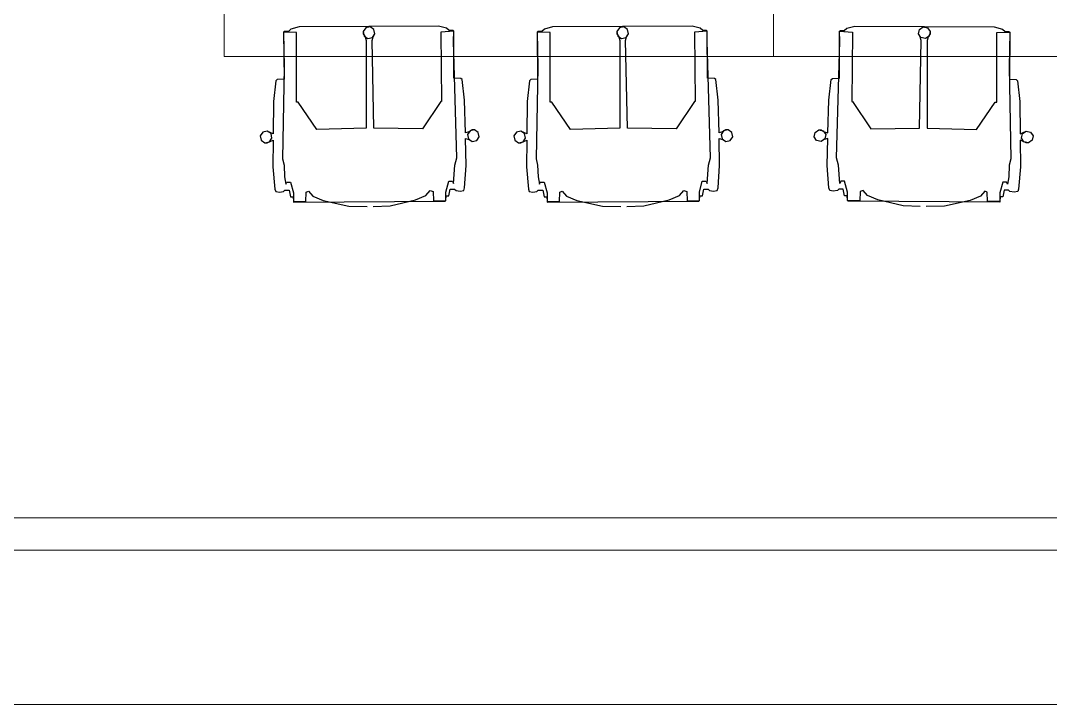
# Model space of a CAD drawing. Header units: millimetres. Extents: x 38 to 139, y 58 to 123.
# Drawn here: x 78.382 to 81.101, y 77.916 to 79.721 of the extents above; entities that cross this region are included whole.
import ezdxf

# ---------------------------------------------------------------- set-up
doc = ezdxf.new("R2010")
doc.units = ezdxf.units.MM
doc.layers.add('A-WALL', color=7, linetype='Continuous', lineweight=9)
doc.layers.add('MOB - BAT', color=7, linetype='Continuous', lineweight=5)

msp = doc.modelspace()

# ---------------------------------------------------------------- linework, layer by layer
at = {"color": 252, "linetype": 'Continuous'}
for p, q in [((79.078462, 79.692616), (79.076287, 79.690415)), ((79.110049, 79.690054), (79.076287, 79.690415)), ((79.076287, 79.690415), (79.077314, 79.566344)), ((79.076287, 79.690415), (79.077777, 79.59835)), ((79.088761, 79.692681), (79.078462, 79.692616)), ((79.095637, 79.699074), (79.088761, 79.692681)), ((79.116957, 79.704628), (79.095637, 79.699074)), ((79.110637, 79.505639), (79.110049, 79.690054)), ((79.485261, 79.70696), (79.116957, 79.704628)), ((79.293163, 79.70235), (79.286583, 79.692366)), ((79.293163, 79.70235), (79.286583, 79.692366)), ((79.286583, 79.692366), (79.28899, 79.680655)), ((79.286583, 79.692366), (79.286622, 79.686271)), ((79.286622, 79.686271), (79.291646, 79.678033)), ((79.304875, 79.704756), (79.293163, 79.70235)), ((79.304875, 79.704756), (79.293163, 79.70235)), ((79.314858, 79.698177), (79.304875, 79.704756)), ((79.314858, 79.698177), (79.304875, 79.704756)), ((79.310685, 79.676482), (79.317265, 79.686465)), ((79.312355, 79.678173), (79.317265, 79.686465)), ((79.317265, 79.686465), (79.314858, 79.698177)), ((79.317265, 79.686465), (79.314858, 79.698177)), ((79.506649, 79.701676), (79.485261, 79.70696)), ((79.525342, 79.693258), (79.491591, 79.691158)), ((79.491591, 79.691158), (79.493334, 79.508062)), ((79.513605, 79.695371), (79.506649, 79.701676)), ((79.523139, 79.695431), (79.513605, 79.695371)), ((79.525342, 79.693258), (79.523139, 79.695431)), ((79.524606, 79.666824), (79.525342, 79.693258)), ((79.525885, 79.569184), (79.525342, 79.693258)), ((79.747962, 79.692616), (79.745788, 79.690415)), ((79.779549, 79.690054), (79.745788, 79.690415)), ((79.745788, 79.690415), (79.746815, 79.566344)), ((79.745788, 79.690415), (79.747277, 79.59835)), ((79.758262, 79.692681), (79.747962, 79.692616)), ((79.765138, 79.699074), (79.758262, 79.692681)), ((79.786458, 79.704628), (79.765138, 79.699074)), ((79.780138, 79.505639), (79.779549, 79.690054)), ((80.154762, 79.70696), (79.786458, 79.704628)), ((79.962664, 79.70235), (79.956084, 79.692366)), ((79.962664, 79.70235), (79.956084, 79.692366)), ((79.956084, 79.692366), (79.958491, 79.680655)), ((79.956084, 79.692366), (79.956123, 79.686271)), ((79.956123, 79.686271), (79.961146, 79.678033)), ((79.974375, 79.704756), (79.962664, 79.70235)), ((79.974375, 79.704756), (79.962664, 79.70235)), ((79.984359, 79.698177), (79.974375, 79.704756)), ((79.984359, 79.698177), (79.974375, 79.704756)), ((79.980186, 79.676482), (79.986765, 79.686465)), ((79.981856, 79.678173), (79.986765, 79.686465)), ((79.986765, 79.686465), (79.984359, 79.698177)), ((79.986765, 79.686465), (79.984359, 79.698177)), ((80.17615, 79.701676), (80.154762, 79.70696)), ((80.194842, 79.693258), (80.161092, 79.691158)), ((80.161092, 79.691158), (80.162834, 79.508062)), ((80.183106, 79.695371), (80.17615, 79.701676)), ((80.19264, 79.695431), (80.183106, 79.695371)), ((80.194842, 79.693258), (80.19264, 79.695431)), ((80.194107, 79.666824), (80.194842, 79.693258)), ((80.195386, 79.569184), (80.194842, 79.693258)), ((80.543632, 79.569184), (80.544175, 79.693258)), ((80.544175, 79.693258), (80.546378, 79.695431)), ((80.544175, 79.693258), (80.577926, 79.691158)), ((80.544911, 79.666824), (80.544175, 79.693258)), ((80.546378, 79.695431), (80.555912, 79.695371)), ((80.555912, 79.695371), (80.562868, 79.701676)), ((80.562868, 79.701676), (80.584256, 79.70696)), ((80.577926, 79.691158), (80.576183, 79.508062)), ((80.584256, 79.70696), (80.95256, 79.704628)), ((80.752252, 79.686465), (80.754659, 79.698177)), ((80.752252, 79.686465), (80.754659, 79.698177)), ((80.758832, 79.676482), (80.752252, 79.686465)), ((80.757162, 79.678173), (80.752252, 79.686465)), ((80.754659, 79.698177), (80.764642, 79.704756)), ((80.754659, 79.698177), (80.764642, 79.704756)), ((80.764642, 79.704756), (80.776354, 79.70235)), ((80.764642, 79.704756), (80.776354, 79.70235)), ((80.776354, 79.70235), (80.782934, 79.692366)), ((80.776354, 79.70235), (80.782934, 79.692366)), ((80.782895, 79.686271), (80.777871, 79.678033)), ((80.782934, 79.692366), (80.780527, 79.680655)), ((80.782934, 79.692366), (80.782895, 79.686271)), ((80.95256, 79.704628), (80.97388, 79.699074)), ((80.95888, 79.505639), (80.959468, 79.690054)), ((80.959468, 79.690054), (80.99323, 79.690415)), ((80.97388, 79.699074), (80.980755, 79.692681)), ((80.980755, 79.692681), (80.991055, 79.692616)), ((80.991055, 79.692616), (80.99323, 79.690415)), ((80.99323, 79.690415), (80.99174, 79.59835)), ((80.99323, 79.690415), (80.992203, 79.566344)), ((79.28899, 79.680655), (79.298973, 79.674075)), ((79.291646, 79.678033), (79.294375, 79.668667)), ((79.294375, 79.668667), (79.293989, 79.437672)), ((79.298973, 79.674075), (79.310685, 79.676482)), ((79.309706, 79.668764), (79.312355, 79.678173)), ((79.314218, 79.437775), (79.309706, 79.668764)), ((79.533465, 79.359312), (79.524606, 79.666824)), ((79.958491, 79.680655), (79.968474, 79.674075)), ((79.961146, 79.678033), (79.963876, 79.668667)), ((79.963876, 79.668667), (79.96349, 79.437672)), ((79.968474, 79.674075), (79.980186, 79.676482)), ((79.979207, 79.668764), (79.981856, 79.678173)), ((79.983719, 79.437775), (79.979207, 79.668764)), ((80.202966, 79.359312), (80.194107, 79.666824)), ((80.536052, 79.359312), (80.544911, 79.666824)), ((80.755299, 79.437775), (80.759811, 79.668764)), ((80.759811, 79.668764), (80.757162, 79.678173)), ((80.770544, 79.674075), (80.758832, 79.676482)), ((80.780527, 79.680655), (80.770544, 79.674075)), ((80.777871, 79.678033), (80.775142, 79.668667)), ((80.775142, 79.668667), (80.775528, 79.437672)), ((79.077777, 79.59835), (79.073158, 79.356397)), ((79.747277, 79.59835), (79.742659, 79.356397)), ((80.99174, 79.59835), (80.996358, 79.356397)), ((79.055637, 79.562334), (79.049745, 79.50818)), ((79.059327, 79.5655), (79.055637, 79.562334)), ((79.077314, 79.566344), (79.059327, 79.5655)), ((79.543882, 79.568568), (79.525885, 79.569184)), ((79.547612, 79.565449), (79.543882, 79.568568)), ((79.554185, 79.511494), (79.547612, 79.565449)), ((79.725138, 79.562334), (79.719246, 79.50818)), ((79.728828, 79.5655), (79.725138, 79.562334)), ((79.746815, 79.566344), (79.728828, 79.5655)), ((80.213383, 79.568568), (80.195386, 79.569184)), ((80.217113, 79.565449), (80.213383, 79.568568)), ((80.223685, 79.511494), (80.217113, 79.565449)), ((80.515332, 79.511494), (80.521905, 79.565449)), ((80.521905, 79.565449), (80.525635, 79.568568)), ((80.525635, 79.568568), (80.543632, 79.569184)), ((80.992203, 79.566344), (81.010189, 79.5655)), ((81.010189, 79.5655), (81.01388, 79.562334)), ((81.01388, 79.562334), (81.019772, 79.50818)), ((79.049745, 79.50818), (79.048784, 79.422413)), ((79.114983, 79.505667), (79.110637, 79.505639)), ((79.164001, 79.434088), (79.114983, 79.505667)), ((79.491177, 79.508048), (79.443069, 79.435855)), ((79.493334, 79.508062), (79.491177, 79.508048)), ((79.556245, 79.425101), (79.554185, 79.511494)), ((79.719246, 79.50818), (79.718285, 79.422413)), ((79.784483, 79.505667), (79.780138, 79.505639)), ((79.833502, 79.434088), (79.784483, 79.505667)), ((80.160678, 79.508048), (80.112569, 79.435855)), ((80.162834, 79.508062), (80.160678, 79.508048)), ((80.225746, 79.425101), (80.223685, 79.511494)), ((80.513272, 79.425101), (80.515332, 79.511494)), ((80.576183, 79.508062), (80.57834, 79.508048)), ((80.57834, 79.508048), (80.626448, 79.435855)), ((80.905516, 79.434088), (80.954534, 79.505667)), ((80.954534, 79.505667), (80.95888, 79.505639)), ((81.019772, 79.50818), (81.020733, 79.422413)), ((79.021299, 79.427022), (79.01472, 79.417038)), ((79.021299, 79.427022), (79.01472, 79.417038)), ((79.01472, 79.417038), (79.017127, 79.405327)), ((79.01472, 79.417038), (79.017127, 79.405327)), ((79.033011, 79.429428), (79.021299, 79.427022)), ((79.033011, 79.429428), (79.021299, 79.427022)), ((79.042994, 79.422849), (79.033011, 79.429428)), ((79.048784, 79.422413), (79.033011, 79.429428)), ((79.045401, 79.411137), (79.042994, 79.422849)), ((79.293989, 79.437672), (79.164001, 79.434088)), ((79.443069, 79.435855), (79.314218, 79.437775)), ((79.565846, 79.427807), (79.556245, 79.425101)), ((79.568491, 79.430486), (79.561911, 79.420503)), ((79.561911, 79.420503), (79.564318, 79.408791)), ((79.574107, 79.432854), (79.565846, 79.427807)), ((79.580202, 79.432893), (79.568491, 79.430486)), ((79.580202, 79.432893), (79.574107, 79.432854)), ((79.590186, 79.426313), (79.580202, 79.432893)), ((79.590186, 79.426313), (79.580202, 79.432893)), ((79.586013, 79.404618), (79.592592, 79.414602)), ((79.586013, 79.404618), (79.592592, 79.414602)), ((79.592592, 79.414602), (79.590186, 79.426313)), ((79.592592, 79.414602), (79.590186, 79.426313)), ((79.6908, 79.427022), (79.684221, 79.417038)), ((79.6908, 79.427022), (79.684221, 79.417038)), ((79.684221, 79.417038), (79.686627, 79.405327)), ((79.684221, 79.417038), (79.686627, 79.405327)), ((79.702512, 79.429428), (79.6908, 79.427022)), ((79.702512, 79.429428), (79.6908, 79.427022)), ((79.712495, 79.422849), (79.702512, 79.429428)), ((79.718285, 79.422413), (79.702512, 79.429428)), ((79.714902, 79.411137), (79.712495, 79.422849)), ((79.96349, 79.437672), (79.833502, 79.434088)), ((80.112569, 79.435855), (79.983719, 79.437775)), ((80.235346, 79.427807), (80.225746, 79.425101)), ((80.237991, 79.430486), (80.231412, 79.420503)), ((80.231412, 79.420503), (80.233819, 79.408791)), ((80.243608, 79.432854), (80.235346, 79.427807)), ((80.249703, 79.432893), (80.237991, 79.430486)), ((80.249703, 79.432893), (80.243608, 79.432854)), ((80.259686, 79.426313), (80.249703, 79.432893)), ((80.259686, 79.426313), (80.249703, 79.432893)), ((80.255514, 79.404618), (80.262093, 79.414602)), ((80.255514, 79.404618), (80.262093, 79.414602)), ((80.262093, 79.414602), (80.259686, 79.426313)), ((80.262093, 79.414602), (80.259686, 79.426313)), ((80.476924, 79.414602), (80.479331, 79.426313)), ((80.476924, 79.414602), (80.479331, 79.426313)), ((80.483504, 79.404618), (80.476924, 79.414602)), ((80.483504, 79.404618), (80.476924, 79.414602)), ((80.479331, 79.426313), (80.489314, 79.432893)), ((80.479331, 79.426313), (80.489314, 79.432893)), ((80.489314, 79.432893), (80.501026, 79.430486)), ((80.489314, 79.432893), (80.49541, 79.432854)), ((80.49541, 79.432854), (80.503671, 79.427807)), ((80.501026, 79.430486), (80.507606, 79.420503)), ((80.503671, 79.427807), (80.513272, 79.425101)), ((80.507606, 79.420503), (80.505199, 79.408791)), ((80.626448, 79.435855), (80.755299, 79.437775)), ((80.775528, 79.437672), (80.905516, 79.434088)), ((81.020733, 79.422413), (81.036506, 79.429428)), ((81.024116, 79.411137), (81.026523, 79.422849)), ((81.026523, 79.422849), (81.036506, 79.429428)), ((81.036506, 79.429428), (81.048218, 79.427022)), ((81.036506, 79.429428), (81.048218, 79.427022)), ((81.048218, 79.427022), (81.054797, 79.417038)), ((81.048218, 79.427022), (81.054797, 79.417038)), ((81.054797, 79.417038), (81.05239, 79.405327)), ((81.054797, 79.417038), (81.05239, 79.405327)), ((79.017127, 79.405327), (79.02711, 79.398747)), ((79.017127, 79.405327), (79.017127, 79.405327)), ((79.017127, 79.405327), (79.02711, 79.398747)), ((79.017127, 79.405327), (79.017127, 79.405327)), ((79.02711, 79.398747), (79.038822, 79.401154)), ((79.02711, 79.398747), (79.033205, 79.398786)), ((79.033205, 79.398786), (79.048699, 79.405924)), ((79.038822, 79.401154), (79.045401, 79.411137)), ((79.048699, 79.405924), (79.048188, 79.335602)), ((79.557931, 79.338821), (79.556519, 79.409793)), ((79.556519, 79.409793), (79.566009, 79.407121)), ((79.564318, 79.408791), (79.574301, 79.402211)), ((79.566009, 79.407121), (79.574301, 79.402211)), ((79.574301, 79.402211), (79.586013, 79.404618)), ((79.574301, 79.402211), (79.586013, 79.404618)), ((79.686627, 79.405327), (79.696611, 79.398747)), ((79.686627, 79.405327), (79.686627, 79.405327)), ((79.686627, 79.405327), (79.696611, 79.398747)), ((79.686627, 79.405327), (79.686627, 79.405327)), ((79.696611, 79.398747), (79.708322, 79.401154)), ((79.696611, 79.398747), (79.702706, 79.398786)), ((79.702706, 79.398786), (79.718199, 79.405924)), ((79.708322, 79.401154), (79.714902, 79.411137)), ((79.718199, 79.405924), (79.717689, 79.335602)), ((80.227432, 79.338821), (80.22602, 79.409793)), ((80.22602, 79.409793), (80.23551, 79.407121)), ((80.233819, 79.408791), (80.243802, 79.402211)), ((80.23551, 79.407121), (80.243802, 79.402211)), ((80.243802, 79.402211), (80.255514, 79.404618)), ((80.243802, 79.402211), (80.255514, 79.404618)), ((80.495216, 79.402211), (80.483504, 79.404618)), ((80.495216, 79.402211), (80.483504, 79.404618)), ((80.505199, 79.408791), (80.495216, 79.402211)), ((80.503508, 79.407121), (80.495216, 79.402211)), ((80.512998, 79.409793), (80.503508, 79.407121)), ((80.511586, 79.338821), (80.512998, 79.409793)), ((81.036312, 79.398786), (81.020818, 79.405924)), ((81.020818, 79.405924), (81.021329, 79.335602)), ((81.030695, 79.401154), (81.024116, 79.411137)), ((81.042407, 79.398747), (81.030695, 79.401154)), ((81.042407, 79.398747), (81.036312, 79.398786)), ((81.05239, 79.405327), (81.042407, 79.398747)), ((81.05239, 79.405327), (81.042407, 79.398747)), ((81.05239, 79.405327), (81.05239, 79.405327)), ((81.05239, 79.405327), (81.05239, 79.405327)), ((79.048188, 79.335602), (79.052851, 79.276735)), ((79.073158, 79.356397), (79.077347, 79.340089)), ((79.077347, 79.340089), (79.078475, 79.308483)), ((79.524606, 79.291289), (79.528675, 79.339632)), ((79.528675, 79.339632), (79.533465, 79.359312)), ((79.554014, 79.279908), (79.557931, 79.338821)), ((79.717689, 79.335602), (79.722351, 79.276735)), ((79.742659, 79.356397), (79.746848, 79.340089)), ((79.746848, 79.340089), (79.747975, 79.308483)), ((80.194107, 79.291289), (80.198176, 79.339632)), ((80.198176, 79.339632), (80.202966, 79.359312)), ((80.223515, 79.279908), (80.227432, 79.338821)), ((80.515502, 79.279908), (80.511586, 79.338821)), ((80.540842, 79.339632), (80.536052, 79.359312)), ((80.54491, 79.291289), (80.540842, 79.339632)), ((80.99217, 79.340089), (80.991042, 79.308483)), ((80.996358, 79.356397), (80.99217, 79.340089)), ((81.021329, 79.335602), (81.016666, 79.276735)), ((79.078475, 79.308483), (79.082487, 79.289531)), ((79.747975, 79.308483), (79.751988, 79.289531)), ((80.991042, 79.308483), (80.98703, 79.289531)), ((79.082487, 79.289531), (79.084426, 79.294917)), ((79.084426, 79.294917), (79.094449, 79.294981)), ((79.094449, 79.294981), (79.102346, 79.266599)), ((79.504488, 79.26853), (79.512188, 79.297625)), ((79.512188, 79.297625), (79.522211, 79.297689)), ((79.522211, 79.297689), (79.524606, 79.291289)), ((79.551657, 79.273097), (79.554014, 79.279908)), ((79.751988, 79.289531), (79.753926, 79.294917)), ((79.753926, 79.294917), (79.76395, 79.294981)), ((79.76395, 79.294981), (79.771847, 79.266599)), ((80.173988, 79.26853), (80.181688, 79.297625)), ((80.181688, 79.297625), (80.191712, 79.297689)), ((80.191712, 79.297689), (80.194107, 79.291289)), ((80.221158, 79.273097), (80.223515, 79.279908)), ((80.51786, 79.273097), (80.515502, 79.279908)), ((80.547306, 79.297689), (80.54491, 79.291289)), ((80.557329, 79.297625), (80.547306, 79.297689)), ((80.565029, 79.26853), (80.557329, 79.297625)), ((80.975068, 79.294981), (80.967171, 79.266599)), ((80.985091, 79.294917), (80.975068, 79.294981)), ((80.98703, 79.289531), (80.985091, 79.294917)), ((79.052851, 79.276735), (79.055294, 79.269954)), ((79.055294, 79.269954), (79.064966, 79.268072)), ((79.064966, 79.268072), (79.075576, 79.270206)), ((79.075576, 79.270206), (79.079141, 79.273995)), ((79.079141, 79.273995), (79.091149, 79.273838)), ((79.091149, 79.273838), (79.094693, 79.255972)), ((79.094693, 79.255972), (79.101443, 79.255975)), ((79.101443, 79.255975), (79.102345, 79.243818)), ((79.102346, 79.266599), (79.102518, 79.241779)), ((79.135098, 79.243835), (79.135764, 79.268054)), ((79.135764, 79.268054), (79.141926, 79.27102)), ((79.141926, 79.27102), (79.153703, 79.257886)), ((79.153703, 79.257886), (79.180981, 79.246369)), ((79.424793, 79.247913), (79.451923, 79.259774)), ((79.451923, 79.259774), (79.462943, 79.272382)), ((79.462943, 79.272382), (79.471209, 79.269931)), ((79.471209, 79.269931), (79.47219, 79.245969)), ((79.50494, 79.246367), (79.504488, 79.26853)), ((79.50494, 79.246367), (79.505688, 79.258534)), ((79.505688, 79.258534), (79.512437, 79.258616)), ((79.512437, 79.258616), (79.515725, 79.27626)), ((79.515725, 79.27626), (79.527835, 79.276747)), ((79.527835, 79.276747), (79.531373, 79.273092)), ((79.531373, 79.273092), (79.54201, 79.271093)), ((79.54201, 79.271093), (79.551657, 79.273097)), ((79.722351, 79.276735), (79.724795, 79.269954)), ((79.724795, 79.269954), (79.734466, 79.268072)), ((79.734466, 79.268072), (79.745077, 79.270206)), ((79.745077, 79.270206), (79.748641, 79.273995)), ((79.748641, 79.273995), (79.76065, 79.273838)), ((79.76065, 79.273838), (79.764194, 79.255972)), ((79.764194, 79.255972), (79.770944, 79.255975)), ((79.770944, 79.255975), (79.771846, 79.243818)), ((79.771847, 79.266599), (79.772019, 79.241779)), ((79.804599, 79.243835), (79.805265, 79.268054)), ((79.805265, 79.268054), (79.811427, 79.27102)), ((79.811427, 79.27102), (79.823204, 79.257886)), ((79.823204, 79.257886), (79.850482, 79.246369)), ((80.094293, 79.247913), (80.121424, 79.259774)), ((80.121424, 79.259774), (80.132444, 79.272382)), ((80.132444, 79.272382), (80.140709, 79.269931)), ((80.140709, 79.269931), (80.141691, 79.245969)), ((80.174441, 79.246367), (80.173988, 79.26853)), ((80.174441, 79.246367), (80.175189, 79.258534)), ((80.175189, 79.258534), (80.181938, 79.258616)), ((80.181938, 79.258616), (80.185226, 79.27626)), ((80.185226, 79.27626), (80.197336, 79.276747)), ((80.197336, 79.276747), (80.200874, 79.273092)), ((80.200874, 79.273092), (80.211511, 79.271093)), ((80.211511, 79.271093), (80.221158, 79.273097)), ((80.527507, 79.271093), (80.51786, 79.273097)), ((80.538144, 79.273092), (80.527507, 79.271093)), ((80.541682, 79.276747), (80.538144, 79.273092)), ((80.553792, 79.27626), (80.541682, 79.276747)), ((80.55708, 79.258616), (80.553792, 79.27626)), ((80.563829, 79.258534), (80.55708, 79.258616)), ((80.564577, 79.246367), (80.563829, 79.258534)), ((80.564577, 79.246367), (80.565029, 79.26853)), ((80.598308, 79.269931), (80.597327, 79.245969)), ((80.606574, 79.272382), (80.598308, 79.269931)), ((80.617594, 79.259774), (80.606574, 79.272382)), ((80.644724, 79.247913), (80.617594, 79.259774)), ((80.915814, 79.257886), (80.888536, 79.246369)), ((80.927591, 79.27102), (80.915814, 79.257886)), ((80.933752, 79.268054), (80.927591, 79.27102)), ((80.934419, 79.243835), (80.933752, 79.268054)), ((80.967171, 79.266599), (80.966999, 79.241779)), ((80.968074, 79.255975), (80.967172, 79.243818)), ((80.974824, 79.255972), (80.968074, 79.255975)), ((80.978367, 79.273838), (80.974824, 79.255972)), ((80.990376, 79.273995), (80.978367, 79.273838)), ((80.993941, 79.270206), (80.990376, 79.273995)), ((81.004551, 79.268072), (80.993941, 79.270206)), ((81.014223, 79.269954), (81.004551, 79.268072)), ((81.016666, 79.276735), (81.014223, 79.269954)), ((79.102345, 79.243818), (79.135098, 79.243835)), ((79.102518, 79.241779), (79.502538, 79.244302)), ((79.180981, 79.246369), (79.248275, 79.2315)), ((79.248275, 79.2315), (79.296626, 79.230623)), ((79.313051, 79.230817), (79.357674, 79.232192)), ((79.357674, 79.232192), (79.424793, 79.247913)), ((79.47219, 79.245969), (79.50494, 79.246367)), ((79.502538, 79.244302), (79.50494, 79.246367)), ((79.771846, 79.243818), (79.804599, 79.243835)), ((79.772019, 79.241779), (80.172039, 79.244302)), ((79.850482, 79.246369), (79.917775, 79.2315)), ((79.917775, 79.2315), (79.966127, 79.230623)), ((79.982551, 79.230817), (80.027175, 79.232192)), ((80.027175, 79.232192), (80.094293, 79.247913)), ((80.141691, 79.245969), (80.174441, 79.246367)), ((80.172039, 79.244302), (80.174441, 79.246367)), ((80.597327, 79.245969), (80.564577, 79.246367)), ((80.566979, 79.244302), (80.564577, 79.246367)), ((80.966999, 79.241779), (80.566979, 79.244302)), ((80.711843, 79.232192), (80.644724, 79.247913)), ((80.756466, 79.230817), (80.711843, 79.232192)), ((80.821242, 79.2315), (80.772891, 79.230623)), ((80.888536, 79.246369), (80.821242, 79.2315)), ((80.967172, 79.243818), (80.934419, 79.243835))]:
    msp.add_line(p, q, dxfattribs=at)
at = {"layer": 'A-WALL', "color": 252, "lineweight": 18}
for p, q in [((82.413387, 78.408709), (77.525882, 78.408709)), ((73.463382, 78.323709), (82.413387, 78.323709)), ((85.953387, 77.916209), (53.463387, 77.916209))]:
    msp.add_line(p, q, dxfattribs=at)
at = {"layer": 'MOB - BAT', "color": 252}
for p, q in [((78.919509, 81.076181), (78.919509, 79.626181)), ((80.369509, 79.626181), (80.369509, 81.076181)), ((80.369509, 79.626181), (80.369509, 81.076181)), ((78.919509, 79.626181), (80.369509, 79.626181)), ((81.819509, 79.626181), (80.369509, 79.626181))]:
    msp.add_line(p, q, dxfattribs=at)

doc.saveas('drawing.dxf')
